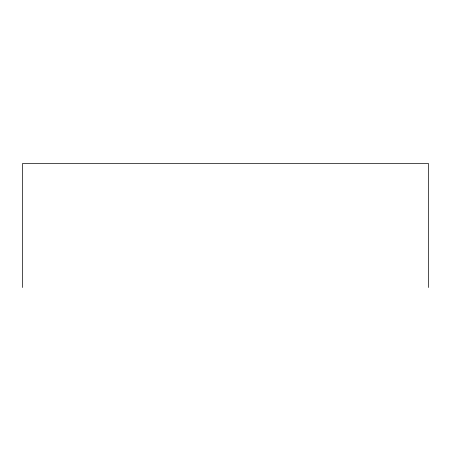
<?xml version="1.0" encoding="UTF-8"?>
<svg xmlns="http://www.w3.org/2000/svg" width="451" height="451" viewBox="0 0 451 451"><rect width="100%" height="100%" fill="white"/><g stroke="black" fill="none" stroke-linecap="round" stroke-linejoin="round"><path stroke-width="0.68" d="M428.45 287.507L428.45 163.493L22.55 163.493L22.55 287.507"/></g></svg>
